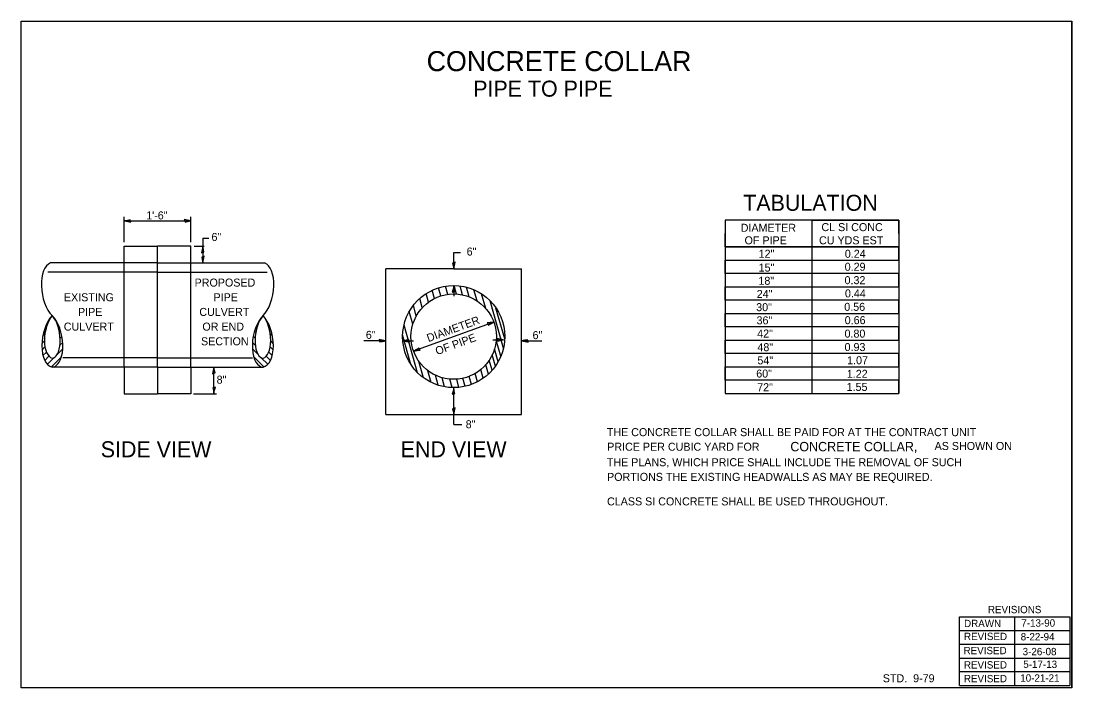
# Model space of a CAD drawing. Extents: x 457502 to 458289, y 243051 to 243551.
import ezdxf

# ---------------------------------------------------------------- set-up
doc = ezdxf.new("R2010")
doc.units = 0
for name, color, linetype in [('Level 35', 7, 'Continuous'), ('Level 59', 7, 'Continuous'), ('Level 60', 7, 'Continuous')]:
    doc.layers.add(name, color=color, linetype=linetype)

msp = doc.modelspace()

# ---------------------------------------------------------------- linework, layer by layer
at = {"layer": 'Level 35'}
for p, q in [((457501.65, 243050.95), (457501.65, 243550.95)), ((457501.65, 243550.95), (458289.15, 243550.95)), ((458289.15, 243050.95), (458289.15, 243550.95)), ((458289.15, 243050.95), (457501.65, 243050.95))]:
    msp.add_line(p, q, dxfattribs=at)
at = {"layer": 'Level 59'}
for p, q in [((457578.99, 243385.06), (457578.99, 243404.08)), ((457578.99, 243401.08), (457628.99, 243401.08)), ((457628.99, 243385.06), (457628.99, 243404.08)), ((457637.87, 243388.1), (457642.42, 243388.1)), ((457637.87, 243388.1), (457637.87, 243382.06)), ((457631.28, 243382.06), (457638.99, 243382.06)), ((457637.87, 243382.06), (457637.87, 243369.56)), ((457825.85, 243365.1), (457825.85, 243377.51)), ((457825.85, 243377.51), (457830.84, 243377.51)), ((458029.34, 243381.63), (458159.34, 243381.63)), ((457825.85, 243352.6), (457825.85, 243344.6)), ((457855.92, 243325.29), (457795.78, 243303.4)), ((457825.85, 243314.35), (457825.85, 243314.35)), ((457774.93, 243311.23), (457758.46, 243311.23)), ((457787.86, 243311.27), (457795.86, 243311.27)), ((457855.23, 243311.85), (457863.23, 243311.85)), ((457876.77, 243311.23), (457891.83, 243311.23)), ((457646.21, 243271.56), (457646.21, 243291.56)), ((457825.85, 243255.87), (457825.85, 243276.1)), ((457630.96, 243271.56), (457648.06, 243271.56)), ((457825.85, 243248.58), (457825.85, 243255.87)), ((457825.85, 243248.58), (457831.91, 243248.58)), ((458204.94, 243104.35), (458287.44, 243104.35)), ((458246.19, 243104.35), (458246.19, 243052.79)), ((458204.94, 243052.79), (458204.94, 243094.04)), ((458204.94, 243094.04), (458287.44, 243094.04)), ((458287.44, 243092.87), (458287.44, 243052.79)), ((458204.94, 243083.72), (458287.44, 243083.72)), ((458204.94, 243073.41), (458287.44, 243073.41)), ((458204.94, 243052.79), (458287.44, 243052.79))]:
    msp.add_line(p, q, dxfattribs=at)
for points in [[(457501.65, 243550.95), (458289.15, 243550.95), (458289.15, 243050.95), (457501.65, 243050.95)], [(457583.99, 243400.04), (457583.59, 243401), (457583.43, 243401.92), (457581.49, 243401.52), (457578.99, 243401.08), (457581.66, 243400.6)], [(457623.99, 243402.13), (457624.4, 243401.17), (457624.56, 243400.25), (457626.49, 243400.65), (457628.99, 243401.08), (457626.33, 243401.57)], [(457636.82, 243377.06), (457637.78, 243377.47), (457638.7, 243377.62), (457638.3, 243379.56), (457637.87, 243382.06), (457637.38, 243379.39)], [(457638.91, 243374.56), (457637.95, 243374.15), (457637.03, 243373.99), (457637.43, 243372.06), (457637.87, 243369.56), (457638.35, 243372.23)], [(457826.9, 243370.1), (457825.94, 243369.69), (457825.02, 243369.53), (457825.42, 243367.6), (457825.85, 243365.1), (457826.34, 243367.76)], [(457824.81, 243347.6), (457825.77, 243348.01), (457826.69, 243348.16), (457826.28, 243350.1), (457825.85, 243352.6), (457825.37, 243349.93)], [(457850.87, 243324.57), (457851.58, 243323.8), (457852.04, 243322.99), (457853.72, 243324.03), (457855.92, 243325.29), (457853.25, 243324.84)], [(457769.93, 243312.28), (457770.34, 243311.32), (457770.5, 243310.39), (457772.43, 243310.8), (457774.93, 243311.23), (457772.26, 243311.71)], [(457792.86, 243310.23), (457792.46, 243311.19), (457792.3, 243312.11), (457790.36, 243311.7), (457787.86, 243311.27), (457790.53, 243310.79)], [(457858.24, 243312.9), (457858.64, 243311.94), (457858.8, 243311.02), (457860.73, 243311.42), (457863.23, 243311.85), (457860.57, 243312.34)], [(457881.77, 243310.18), (457881.36, 243311.15), (457881.21, 243312.07), (457879.27, 243311.66), (457876.77, 243311.23), (457879.44, 243310.74)], [(457800.84, 243304.13), (457800.13, 243304.89), (457799.66, 243305.7), (457797.98, 243304.66), (457795.78, 243303.4), (457798.45, 243303.86)], [(457645.16, 243286.56), (457646.12, 243286.97), (457647.04, 243287.12), (457646.64, 243289.06), (457646.21, 243291.56), (457645.72, 243288.89)], [(457647.25, 243276.56), (457646.29, 243276.15), (457645.37, 243275.99), (457645.77, 243274.06), (457646.21, 243271.56), (457646.69, 243274.23)], [(457824.81, 243271.1), (457825.77, 243271.51), (457826.69, 243271.66), (457826.28, 243273.6), (457825.85, 243276.1), (457825.37, 243273.43)], [(457826.9, 243260.87), (457825.94, 243260.46), (457825.02, 243260.3), (457825.42, 243258.37), (457825.85, 243255.87), (457826.34, 243258.54)], [(458204.94, 243063.1), (458204.94, 243104.35), (458287.44, 243104.35), (458287.44, 243063.1)]]:
    msp.add_lwpolyline(points, close=True, dxfattribs=at)
for points in [[(458159.34, 243391.63), (458159.34, 243401.63), (458029.34, 243401.63), (458029.34, 243271.63), (458094.34, 243271.63), (458094.34, 243401.63), (458159.34, 243401.63), (458159.34, 243271.63)], [(458029.34, 243271.63), (458159.34, 243271.63), (458159.34, 243281.63), (458029.34, 243281.63), (458029.34, 243291.63), (458159.34, 243291.63), (458159.34, 243301.63), (458029.34, 243301.63), (458029.34, 243311.63), (458159.34, 243311.63), (458159.34, 243321.63), (458029.34, 243321.63), (458029.34, 243331.63), (458159.34, 243331.63), (458159.34, 243341.63), (458029.34, 243341.63), (458029.34, 243351.63), (458159.34, 243351.63), (458159.34, 243361.63), (458029.34, 243361.63), (458029.34, 243371.63), (458159.34, 243371.63), (458159.34, 243381.63), (458029.34, 243381.63), (458029.34, 243391.63)]]:
    msp.add_lwpolyline(points, dxfattribs=at)
at = {"layer": 'Level 60'}
for p, q in [((457578.99, 243369.56), (457578.99, 243382.06)), ((457578.99, 243382.06), (457603.99, 243382.06)), ((457628.99, 243382.06), (457603.99, 243382.06)), ((457603.99, 243369.56), (457603.99, 243382.06)), ((457628.99, 243369.56), (457628.99, 243382.06)), ((457578.99, 243369.56), (457523.79, 243369.56)), ((457603.99, 243369.56), (457578.99, 243369.56)), ((457578.99, 243291.56), (457578.99, 243369.56)), ((457603.99, 243369.56), (457628.99, 243369.56)), ((457603.99, 243291.56), (457603.99, 243369.56)), ((457628.99, 243291.56), (457628.99, 243369.56)), ((457628.99, 243369.56), (457684.2, 243369.56)), ((457578.99, 243362.56), (457521.84, 243362.56)), ((457603.99, 243362.56), (457578.99, 243362.56)), ((457603.99, 243362.56), (457628.99, 243362.56)), ((457628.99, 243362.56), (457686.15, 243362.56)), ((457775.02, 243255.87), (457775.02, 243365.1)), ((457825.85, 243365.1), (457775.02, 243365.1)), ((457825.85, 243365.1), (457876.68, 243365.1)), ((457876.68, 243255.87), (457876.68, 243365.1)), ((457807.02, 243340.22), (457805.23, 243346.57)), ((457811.55, 243342.97), (457809.83, 243349.08)), ((457816.1, 243344.83), (457814.41, 243350.85)), ((457821.38, 243346.03), (457819.67, 243352.1)), ((457827.87, 243346.28), (457826.09, 243352.6)), ((457832.5, 243345.65), (457830.63, 243352.3)), ((457837.55, 243344.13), (457835.52, 243351.36)), ((457843.36, 243341.13), (457841.02, 243349.46)), ((457849.83, 243335.54), (457846.78, 243346.36)), ((457797.86, 243329.86), (457795.63, 243337.79)), ((457802.35, 243336.07), (457800.42, 243342.92)), ((457863.12, 243305.72), (457853.16, 243341.13)), ((457795.25, 243323.69), (457792.57, 243333.2)), ((457864.06, 243312.58), (457857.53, 243335.78)), ((457798.82, 243287.29), (457788.76, 243323.03)), ((457793.86, 243293.39), (457787.55, 243315.79)), ((457861.14, 243299.78), (457857.75, 243311.81)), ((457578.99, 243298.56), (457533, 243298.56)), ((457603.99, 243298.56), (457578.99, 243298.56)), ((457603.99, 243298.56), (457628.99, 243298.56)), ((457628.99, 243298.56), (457674.99, 243298.56)), ((457857.09, 243292.28), (457854.75, 243300.6)), ((457859.18, 243295.58), (457856.5, 243305.13)), ((457578.99, 243291.56), (457525.01, 243291.56)), ((457526.12, 243291.56), (457525.01, 243291.56)), ((457603.99, 243291.56), (457578.99, 243291.56)), ((457578.99, 243291.56), (457578.99, 243271.56)), ((457603.99, 243291.56), (457628.99, 243291.56)), ((457603.99, 243291.56), (457603.99, 243271.56)), ((457628.99, 243291.56), (457628.99, 243271.56)), ((457628.99, 243291.56), (457682.97, 243291.56)), ((457681.87, 243291.56), (457682.97, 243291.56)), ((457803.24, 243283.49), (457799.79, 243295.78)), ((457851.9, 243286.33), (457849.94, 243293.28)), ((457854.64, 243289.16), (457852.53, 243296.67)), ((457809.02, 243280), (457806.54, 243288.83)), ((457814.33, 243277.88), (457812.21, 243285.4)), ((457819.03, 243276.71), (457817.1, 243283.57)), ((457824.8, 243276.11), (457823.01, 243282.47)), ((457829.83, 243276.3), (457828.11, 243282.43)), ((457834.48, 243277.08), (457832.79, 243283.11)), ((457839.1, 243278.46), (457837.4, 243284.5)), ((457843.72, 243280.53), (457841.98, 243286.71)), ((457848, 243283.16), (457846.18, 243289.63)), ((457578.99, 243271.56), (457603.99, 243271.56)), ((457628.99, 243271.56), (457603.99, 243271.56)), ((457775.02, 243255.87), (457876.68, 243255.87))]:
    msp.add_line(p, q, dxfattribs=at)
for points in [[(457520, 243321.91), (457521.15, 243323.07)], [(457526.4, 243328.31), (457526.5, 243328.41)], [(457528.15, 243325.12), (457528.47, 243325.43)], [(457529.49, 243321.51), (457530.09, 243322.1)], [(457678.5, 243321.51), (457677.9, 243322.1)], [(457679.84, 243325.12), (457679.52, 243325.43)], [(457681.59, 243328.31), (457681.49, 243328.41)], [(457687.99, 243321.91), (457686.83, 243323.07)], [(457517.97, 243314.94), (457519.56, 243316.53)], [(457530.45, 243317.51), (457531.38, 243318.44)], [(457530.96, 243313.08), (457532.33, 243314.44)], [(457677.03, 243313.08), (457675.65, 243314.44)], [(457677.54, 243317.51), (457676.61, 243318.44)], [(457690.02, 243314.94), (457688.43, 243316.53)], [(457517.29, 243309.31), (457519.19, 243311.21)], [(457517.38, 243304.45), (457519.58, 243306.64)], [(457530.83, 243308), (457532.9, 243310.07)], [(457677.15, 243308), (457675.09, 243310.07)], [(457690.6, 243304.45), (457688.41, 243306.64)], [(457690.7, 243309.31), (457688.8, 243311.21)], [(457518.09, 243300.21), (457520.65, 243302.77)], [(457519.4, 243296.56), (457522.55, 243299.72)], [(457521.39, 243293.61), (457526.28, 243298.49)], [(457524.43, 243291.7), (457531.96, 243299.23)], [(457528.72, 243300.94), (457532.94, 243305.16)], [(457679.27, 243300.94), (457675.05, 243305.16)], [(457683.56, 243291.7), (457676.03, 243299.23)], [(457686.59, 243293.61), (457681.71, 243298.49)], [(457688.59, 243296.56), (457685.44, 243299.72)], [(457689.9, 243300.21), (457687.33, 243302.77)]]:
    msp.add_lwpolyline(points, dxfattribs=at)
for radius in [38.25, 32]:
    msp.add_circle((457825.85, 243314.35), radius, dxfattribs=at)
for centre in [(457525.43, 243301.46), (457682.56, 243301.46)]:
    msp.add_arc(centre, 3.19, 262.53682, 277.46318, dxfattribs=at)
for centre, major_axis, ratio, start_param, end_param in [((457528.3, 243348.53), (3.62, -21.25), 0.510548, 3.224413, 5.669839), ((457679.69, 243348.53), (-3.62, -21.25), 0.510548, 0.613346, 3.058772), ((457528.69, 243312.39), (-3.67, -20.83), 0.520109, 3.795314, 6.283209), ((457527.77, 243315.49), (2.59, 17.21), 0.475166, 0.633626, 3.121604), ((457522.43, 243315.3), (2.59, -17.21), 0.475166, 0.102391, 2.528654), ((457521.57, 243312.16), (3.67, -20.83), 0.520109, 0.08232, 2.508651), ((457686.42, 243312.16), (-3.67, -20.83), 0.520109, 3.774534, 6.200865), ((457685.56, 243315.3), (-2.59, -17.21), 0.475166, 3.754532, 6.180794), ((457680.22, 243315.49), (-2.59, 17.21), 0.475166, 3.161581, 5.649559), ((457679.3, 243312.39), (3.67, -20.83), 0.520109, 6.283162, 8.771057)]:
    msp.add_ellipse(centre, major_axis=major_axis, ratio=ratio, start_param=start_param, end_param=end_param, dxfattribs=at)

# ---------------------------------------------------------------- texts
at = {"layer": 'Level 35'}
msp.add_text('3-26-08', height=5.5, dxfattribs=at).set_placement((458252.19, 243075.51))
at = {"layer": 'Level 59'}
for s, height, p in [('CONCRETE COLLAR', 15, (457805.59, 243513.37)), ('PIPE TO PIPE', 12, (457840.46, 243494.24)), ('TABULATION', 12, (458042.83, 243408.68)), ('1\'-6"', 6, (457595.45, 243402.21)), ('DIAMETER', 6, (458040.91, 243392.94)), ('CL SI CONC', 6, (458101.41, 243393.44)), ('6"', 6, (457644.37, 243386.07)), ('OF PIPE', 6, (458043.81, 243383.55)), ('CU YDS EST', 6, (458099.61, 243383.55)), ('6"', 6, (457835.57, 243375.13)), ('12"', 6, (458054.37, 243373.51)), ('0.24', 6, (458118.93, 243373.46)), ('15"', 6, (458054.37, 243363.11)), ('0.29', 6, (458118.84, 243363.74)), ('PROPOSED', 6, (457631.73, 243351.86)), ('18"', 6, (458054.2, 243353.22)), ('0.32', 6, (458118.73, 243353.67)), ('EXISTING', 6, (457533.79, 243340.86)), ('PIPE', 6, (457645.89, 243340.86)), ('24"', 6, (458052.94, 243343.33)), ('0.44', 6, (458119.03, 243343.77)), ('30"', 6, (458052.53, 243333.43)), ('0.56', 6, (458118.52, 243333.69)), ('PIPE', 6, (457544.36, 243329.86)), ('CULVERT', 6, (457635.25, 243329.86)), ('36"', 6, (458052.79, 243323.56)), ('0.66', 6, (458118.85, 243323.69)), ('CULVERT', 6, (457533.72, 243318.86)), ('OR END', 6, (457637.56, 243318.86)), ('SECTION', 6, (457636.52, 243307.86)), ('6"', 6, (457760.02, 243312.68)), ('6"', 6, (457884.96, 243312.45)), ('42"', 6, (458053.29, 243313.67)), ('0.80', 6, (458118.72, 243313.61)), ('48"', 6, (458053.44, 243303.44)), ('0.93', 6, (458118.75, 243303.53)), ('54"', 6, (458053.44, 243293.57)), ('1.07', 6, (458120.66, 243293.64)), ('8"', 6, (457648.23, 243279.09)), ('60"', 6, (458052.56, 243283.66)), ('1.22', 6, (458120.42, 243283.47)), ('72"', 6, (458053.27, 243273.44)), ('1.55', 6, (458120.29, 243273.66)), ('8"', 6, (457834.85, 243245.67)), ('THE CONCRETE COLLAR SHALL BE PAID FOR AT THE CONTRACT UNIT', 6, (457940.59, 243239.74)), ('SIDE VIEW', 12, (457561.38, 243223.89)), ('END VIEW', 12, (457786.16, 243223.93)), ('CONCRETE COLLAR,', 7, (458078.11, 243228.41)), ('AS SHOWN ON', 6, (458186.21, 243229.39)), ('PRICE PER CUBIC YARD FOR', 6, (457940.9, 243228.82)), ('THE PLANS, WHICH PRICE SHALL INCLUDE THE REMOVAL OF SUCH', 6, (457940.58, 243217.21)), ('PORTIONS THE EXISTING HEADWALLS AS MAY BE REQUIRED.', 6, (457940.77, 243206.23)), ('CLASS SI CONCRETE SHALL BE USED THROUGHOUT.', 6, (457940.77, 243187.83)), ('DRAWN', 5.5, (458208.27, 243096.59)), (' 7-13-90', 5.5, (458249.14, 243096.93)), (' 8-22-94', 5.5, (458248.67, 243086.62)), ('5-17-13', 5.5, (458252.65, 243065.99)), ('STD.  9-79', 6, (458147.38, 243055.24)), ('10-21-21', 5.5, (458250.38, 243055.68))]:
    msp.add_text(s, height=height, dxfattribs=at).set_placement(p)
for s, height, rotation, p in [('DIAMETER', 6, 20.00108, (457806.95, 243310.18)), ('OF PIPE', 6, 20.00229, (457813.39, 243300.45)), ('REVISIONS', 5.5, 360, (458226.15, 243107.01)), ('REVISED', 5.5, 360, (458208.21, 243086.88)), ('REVISED', 5.5, 360, (458207.89, 243076.28)), ('REVISED', 5.5, 360, (458208.16, 243065.55)), ('REVISED', 5.5, 360, (458208.16, 243055.24))]:
    msp.add_text(s, height=height, rotation=rotation, dxfattribs=at).set_placement(p)

doc.saveas('drawing.dxf')
